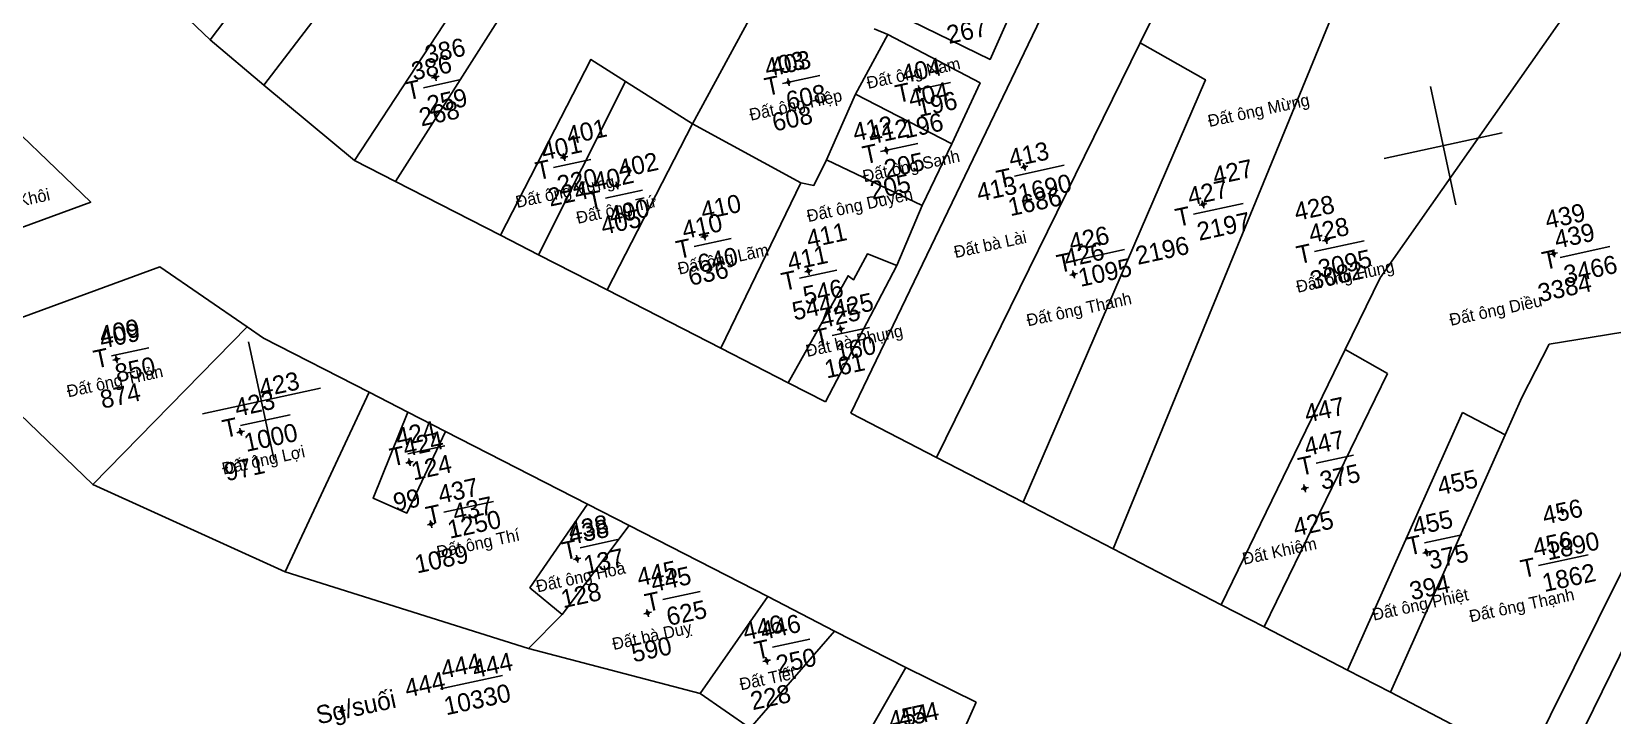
# Model space of a CAD drawing. Extents: x 537054 to 538409, y 1836408 to 1837892.
# Drawn here: x 537898.9 to 538160.4, y 1837138.3 to 1837251.3 of the extents above; entities that cross this region are included whole.
import ezdxf

# ---------------------------------------------------------------- set-up
doc = ezdxf.new("R2010")
doc.units = 0
for name, color, linetype in [('Level 11', 7, 'Continuous'), ('Level 15', 7, 'Continuous'), ('Level 2', 7, 'Continuous'), ('Level 22', 7, 'Continuous'), ('Level 45', 7, 'Continuous'), ('Level 56', 7, 'Continuous'), ('Level 63', 7, 'Continuous')]:
    doc.layers.add(name, color=color, linetype=linetype)

msp = doc.modelspace()

# ---------------------------------------------------------------- linework, layer by layer
at = {"layer": 'Level 11'}
for p, q in [((537965.61, 1837244.1), (537965.37, 1837243.73)), ((537965.55, 1837244.4), (537965.61, 1837244.1)), ((537965.98, 1837243.86), (537965.61, 1837244.1)), ((537966.29, 1837243.93), (537965.98, 1837243.86)), ((537965.37, 1837243.73), (537965.06, 1837243.66)), ((537965.37, 1837243.73), (537965.74, 1837243.49)), ((537965.74, 1837243.49), (537965.98, 1837243.86)), ((537965.74, 1837243.49), (537965.81, 1837243.19)), ((538023.8, 1837242.88), (538023.5, 1837242.81)), ((538024.04, 1837243.25), (538023.8, 1837242.88)), ((538023.8, 1837242.88), (538024.17, 1837242.64)), ((538023.97, 1837243.55), (538024.04, 1837243.25)), ((538024.4, 1837243.01), (538024.04, 1837243.25)), ((538024.17, 1837242.64), (538024.4, 1837243.01)), ((538024.17, 1837242.64), (538024.23, 1837242.34)), ((538024.71, 1837243.08), (538024.4, 1837243.01)), ((538045.42, 1837241.71), (538045.11, 1837241.64)), ((538045.66, 1837242.07), (538045.42, 1837241.71)), ((538045.42, 1837241.71), (538045.79, 1837241.47)), ((538045.59, 1837242.39), (538045.66, 1837242.07)), ((538046.03, 1837241.84), (538045.66, 1837242.07)), ((538045.79, 1837241.47), (538046.03, 1837241.84)), ((538045.79, 1837241.47), (538045.86, 1837241.16)), ((538046.34, 1837241.9), (538046.03, 1837241.84)), ((537986.91, 1837230.84), (537986.67, 1837230.47)), ((537986.84, 1837231.16), (537986.91, 1837230.84)), ((537987.28, 1837230.61), (537986.91, 1837230.84)), ((538040, 1837231.6), (538039.7, 1837231.54)), ((538040.24, 1837231.97), (538040, 1837231.6)), ((538040, 1837231.6), (538040.37, 1837231.37)), ((538040.17, 1837232.28), (538040.24, 1837231.97)), ((538040.61, 1837231.74), (538040.24, 1837231.97)), ((538040.37, 1837231.37), (538040.61, 1837231.74)), ((538040.37, 1837231.37), (538040.44, 1837231.06)), ((538040.91, 1837231.8), (538040.61, 1837231.74)), ((537986.67, 1837230.47), (537986.36, 1837230.41)), ((537986.67, 1837230.47), (537987.04, 1837230.24)), ((537987.04, 1837230.24), (537987.28, 1837230.61)), ((537987.04, 1837230.24), (537987.11, 1837229.92)), ((537987.59, 1837230.67), (537987.28, 1837230.61)), ((538062.81, 1837228.88), (538062.51, 1837228.81)), ((538063.05, 1837229.25), (538062.81, 1837228.88)), ((538062.81, 1837228.88), (538063.18, 1837228.64)), ((538062.98, 1837229.55), (538063.05, 1837229.25)), ((538063.42, 1837229.01), (538063.05, 1837229.25)), ((538063.18, 1837228.64), (538063.42, 1837229.01)), ((538063.18, 1837228.64), (538063.25, 1837228.34)), ((538063.72, 1837229.07), (538063.42, 1837229.01)), ((537995.44, 1837225.79), (537995.12, 1837225.72)), ((537995.67, 1837226.16), (537995.44, 1837225.79)), ((537995.44, 1837225.79), (537995.8, 1837225.55)), ((537995.61, 1837226.46), (537995.67, 1837226.16)), ((537996.04, 1837225.92), (537995.67, 1837226.16)), ((537995.8, 1837225.55), (537996.04, 1837225.92)), ((537996.36, 1837225.99), (537996.04, 1837225.92)), ((537995.8, 1837225.55), (537995.87, 1837225.25)), ((538092.59, 1837223.04), (538092.36, 1837222.67)), ((538092.53, 1837223.34), (538092.59, 1837223.04)), ((538092.96, 1837222.8), (538092.59, 1837223.04)), ((538092.36, 1837222.67), (538092.04, 1837222.6)), ((538092.36, 1837222.67), (538092.73, 1837222.43)), ((538092.73, 1837222.43), (538092.96, 1837222.8)), ((538092.73, 1837222.43), (538092.79, 1837222.13)), ((538093.28, 1837222.87), (538092.96, 1837222.8)), ((538010.12, 1837217.75), (538009.89, 1837217.38)), ((538010.06, 1837218.06), (538010.12, 1837217.75)), ((538010.49, 1837217.51), (538010.12, 1837217.75)), ((538009.89, 1837217.38), (538009.58, 1837217.31)), ((538009.89, 1837217.38), (538010.25, 1837217.14)), ((538010.25, 1837217.14), (538010.49, 1837217.51)), ((538010.25, 1837217.14), (538010.32, 1837216.83)), ((538010.8, 1837217.58), (538010.49, 1837217.51)), ((538112.76, 1837216.78), (538112.45, 1837216.71)), ((538113, 1837217.14), (538112.76, 1837216.78)), ((538112.76, 1837216.78), (538113.13, 1837216.54)), ((538112.93, 1837217.46), (538113, 1837217.14)), ((538113.37, 1837216.91), (538113, 1837217.14)), ((538113.13, 1837216.54), (538113.37, 1837216.91)), ((538113.13, 1837216.54), (538113.2, 1837216.22)), ((538113.68, 1837216.97), (538113.37, 1837216.91)), ((538150.55, 1837215.21), (538150.62, 1837214.9)), ((538150.38, 1837214.53), (538150.07, 1837214.47)), ((538150.62, 1837214.9), (538150.38, 1837214.53)), ((538150.38, 1837214.53), (538150.75, 1837214.3)), ((538150.99, 1837214.66), (538150.62, 1837214.9)), ((538150.75, 1837214.3), (538150.99, 1837214.66)), ((538150.75, 1837214.3), (538150.81, 1837213.99)), ((538151.3, 1837214.73), (538150.99, 1837214.66)), ((538027.09, 1837211.65), (538026.78, 1837211.58)), ((538027.33, 1837212.02), (538027.09, 1837211.65)), ((538027.09, 1837211.65), (538027.46, 1837211.41)), ((538027.26, 1837212.32), (538027.33, 1837212.02)), ((538027.7, 1837211.78), (538027.33, 1837212.02)), ((538027.46, 1837211.41), (538027.7, 1837211.78)), ((538027.46, 1837211.41), (538027.53, 1837211.11)), ((538028.01, 1837211.85), (538027.7, 1837211.78)), ((538070.98, 1837211.11), (538070.66, 1837211.04)), ((538071.21, 1837211.48), (538070.98, 1837211.11)), ((538070.98, 1837211.11), (538071.34, 1837210.87)), ((538071.15, 1837211.79), (538071.21, 1837211.48)), ((538071.58, 1837211.24), (538071.21, 1837211.48)), ((538071.34, 1837210.87), (538071.58, 1837211.24)), ((538071.34, 1837210.87), (538071.41, 1837210.56)), ((538071.89, 1837211.31), (538071.58, 1837211.24)), ((538032.45, 1837202.06), (538032.15, 1837201.99)), ((538032.69, 1837202.42), (538032.45, 1837202.06)), ((538032.45, 1837202.06), (538032.82, 1837201.82)), ((538032.62, 1837202.74), (538032.69, 1837202.42)), ((538033.05, 1837202.19), (538032.69, 1837202.42)), ((538032.82, 1837201.82), (538033.05, 1837202.19)), ((538033.36, 1837202.25), (538033.05, 1837202.19)), ((538032.82, 1837201.82), (538032.88, 1837201.5)), ((537912.63, 1837197.05), (537912.32, 1837196.98)), ((537912.86, 1837197.42), (537912.63, 1837197.05)), ((537912.63, 1837197.05), (537913, 1837196.81)), ((537912.8, 1837197.72), (537912.86, 1837197.42)), ((537913.23, 1837197.18), (537912.86, 1837197.42)), ((537913, 1837196.81), (537913.23, 1837197.18)), ((537913.54, 1837197.24), (537913.23, 1837197.18)), ((537913, 1837196.81), (537913.06, 1837196.51)), ((537933.17, 1837185.06), (537932.86, 1837184.99)), ((537933.41, 1837185.43), (537933.17, 1837185.06)), ((537933.17, 1837185.06), (537933.54, 1837184.82)), ((537933.34, 1837185.74), (537933.41, 1837185.43)), ((537933.77, 1837185.19), (537933.41, 1837185.43)), ((537933.54, 1837184.82), (537933.77, 1837185.19)), ((537933.54, 1837184.82), (537933.6, 1837184.51)), ((537934.09, 1837185.26), (537933.77, 1837185.19)), ((537961.09, 1837180.05), (537960.78, 1837179.98)), ((537961.33, 1837180.42), (537961.09, 1837180.05)), ((537961.09, 1837180.05), (537961.46, 1837179.81)), ((537961.27, 1837180.72), (537961.33, 1837180.42)), ((537961.7, 1837180.18), (537961.33, 1837180.42)), ((537961.46, 1837179.81), (537961.7, 1837180.18)), ((537961.46, 1837179.81), (537961.53, 1837179.51)), ((537962.01, 1837180.25), (537961.7, 1837180.18)), ((538109.43, 1837176.09), (538109.19, 1837175.72)), ((538109.36, 1837176.4), (538109.43, 1837176.09)), ((538109.8, 1837175.85), (538109.43, 1837176.09)), ((538110.1, 1837175.91), (538109.8, 1837175.85)), ((538109.19, 1837175.72), (538108.89, 1837175.65)), ((538109.19, 1837175.72), (538109.56, 1837175.48)), ((538109.56, 1837175.48), (538109.8, 1837175.85)), ((538109.56, 1837175.48), (538109.63, 1837175.17)), ((538151.78, 1837171.98), (538151.48, 1837171.92)), ((538152.02, 1837172.35), (538151.78, 1837171.98)), ((538151.78, 1837171.98), (538152.15, 1837171.74)), ((538151.95, 1837172.66), (538152.02, 1837172.35)), ((538152.39, 1837172.11), (538152.02, 1837172.35)), ((538152.15, 1837171.74), (538152.39, 1837172.11)), ((538152.15, 1837171.74), (538152.22, 1837171.43)), ((538152.69, 1837172.18), (538152.39, 1837172.11)), ((537964.67, 1837169.81), (537964.36, 1837169.74)), ((537964.91, 1837170.17), (537964.67, 1837169.81)), ((537964.67, 1837169.81), (537965.04, 1837169.57)), ((537964.84, 1837170.49), (537964.91, 1837170.17)), ((537965.27, 1837169.94), (537964.91, 1837170.17)), ((537965.04, 1837169.57), (537965.27, 1837169.94)), ((537965.04, 1837169.57), (537965.1, 1837169.25)), ((537965.58, 1837170), (537965.27, 1837169.94)), ((538129.57, 1837165.51), (538129.33, 1837165.14)), ((538129.5, 1837165.81), (538129.57, 1837165.51)), ((538129.94, 1837165.27), (538129.57, 1837165.51)), ((537988.83, 1837164.07), (537988.52, 1837164)), ((537989.07, 1837164.43), (537988.83, 1837164.07)), ((537988.83, 1837164.07), (537989.2, 1837163.83)), ((537989.01, 1837164.74), (537989.07, 1837164.43)), ((537989.44, 1837164.2), (537989.07, 1837164.43)), ((537989.2, 1837163.83), (537989.44, 1837164.2)), ((537989.2, 1837163.83), (537989.27, 1837163.53)), ((537989.75, 1837164.26), (537989.44, 1837164.2)), ((538129.33, 1837165.14), (538129.02, 1837165.07)), ((538129.33, 1837165.14), (538129.7, 1837164.9)), ((538129.7, 1837164.9), (538129.94, 1837165.27)), ((538129.7, 1837164.9), (538129.76, 1837164.6)), ((538130.25, 1837165.34), (538129.94, 1837165.27)), ((538000.5, 1837155.11), (538000.19, 1837155.04)), ((538000.73, 1837155.47), (538000.5, 1837155.11)), ((538000.5, 1837155.11), (538000.87, 1837154.87)), ((538000.67, 1837155.78), (538000.73, 1837155.47)), ((538001.1, 1837155.24), (538000.73, 1837155.47)), ((538000.87, 1837154.87), (538001.1, 1837155.24)), ((538001.41, 1837155.3), (538001.1, 1837155.24)), ((538000.87, 1837154.87), (538000.93, 1837154.56)), ((538020.2, 1837147.21), (538019.88, 1837147.15)), ((538020.43, 1837147.58), (538020.2, 1837147.21)), ((538020.2, 1837147.21), (538020.56, 1837146.98)), ((538020.37, 1837147.9), (538020.43, 1837147.58)), ((538020.8, 1837147.35), (538020.43, 1837147.58)), ((538020.56, 1837146.98), (538020.8, 1837147.35)), ((538021.11, 1837147.41), (538020.8, 1837147.35)), ((538020.56, 1837146.98), (538020.63, 1837146.66)), ((537950.02, 1837139.58), (537950.08, 1837139.27)), ((537949.85, 1837138.9), (537949.53, 1837138.83)), ((537950.08, 1837139.27), (537949.85, 1837138.9)), ((537949.85, 1837138.9), (537950.21, 1837138.66)), ((537950.45, 1837139.03), (537950.08, 1837139.27)), ((537950.21, 1837138.66), (537950.45, 1837139.03)), ((537950.21, 1837138.66), (537950.28, 1837138.35)), ((537950.76, 1837139.1), (537950.45, 1837139.03))]:
    msp.add_line(p, q, dxfattribs=at)
for centre in [(537965.68, 1837243.79), (538024.1, 1837242.94), (538045.73, 1837241.77), (538040.31, 1837231.67), (537986.97, 1837230.54), (538063.11, 1837228.94), (537995.74, 1837225.85), (538092.66, 1837222.74), (538010.19, 1837217.44), (538113.06, 1837216.84), (538150.68, 1837214.6), (538027.4, 1837211.72), (538071.28, 1837211.17), (538032.75, 1837202.12), (537912.93, 1837197.11), (537933.47, 1837185.13), (537961.4, 1837180.12), (538109.5, 1837175.78), (538152.09, 1837172.05), (537964.97, 1837169.87), (537989.14, 1837164.13), (538129.63, 1837165.2), (538000.8, 1837155.17), (538020.5, 1837147.28), (537950.15, 1837138.97)]:
    msp.add_circle(centre, 0.075, dxfattribs=at)
at = {"layer": 'Level 15'}
for p, q in [((538023.12, 1837242.74), (538029.28, 1837244.07)), ((537963.71, 1837242.04), (537969.87, 1837243.37)), ((538044.76, 1837241.57), (538050.91, 1837242.9)), ((538039.34, 1837231.46), (538045.5, 1837232.79)), ((537985.24, 1837228.82), (537991.39, 1837230.15)), ((538061.5, 1837227.43), (538069.72, 1837229.2)), ((537993.81, 1837223.78), (537999.97, 1837225.11)), ((538091.09, 1837221.11), (538099.3, 1837222.88)), ((538008.48, 1837215.79), (538014.64, 1837217.12)), ((538071.46, 1837213.48), (538079.67, 1837215.26)), ((538111.13, 1837214.94), (538119.34, 1837216.71)), ((538151.77, 1837213.98), (538159.98, 1837215.76)), ((538025.92, 1837210.52), (538032.07, 1837211.85)), ((538031.32, 1837201.08), (538037.48, 1837202.41)), ((537912.11, 1837197.68), (537918.27, 1837199.01)), ((537933.45, 1837186.2), (537941.66, 1837187.97)), ((537961.11, 1837181.49), (537967.27, 1837182.82)), ((538111.42, 1837179.93), (538117.57, 1837181.26)), ((537967.1, 1837171.84), (537975.32, 1837173.61)), ((538129.33, 1837166.76), (538135.49, 1837168.08)), ((537989.64, 1837165.98), (537995.8, 1837167.31)), ((538148.2, 1837163.03), (538156.41, 1837164.81)), ((538003.33, 1837157.43), (538009.49, 1837158.76)), ((538021.45, 1837149.52), (538027.61, 1837150.85)), ((537966.52, 1837142.64), (537976.78, 1837144.86))]:
    msp.add_line(p, q, dxfattribs=at)
at = {"layer": 'Level 22'}
for points in [[(537937.97, 1837304.1), (537966.88, 1837281.09), (537937.33, 1837242.44)], [(537930.32, 1837289.78), (537947.9, 1837275.62), (537928.4, 1837249.94)], [(538077.04, 1837276.87), (538034.42, 1837188.23)], [(538077.8, 1837165.8), (538122.88, 1837275.52)], [(538082.28, 1837249.44), (538095.91, 1837277.17)], [(537912.3, 1837265.32), (537928.4, 1837249.94)], [(537972.69, 1837261.16), (537952.3, 1837230.02)], [(537959.11, 1837226.54), (537978.28, 1837256.75), (537972.69, 1837261.16)], [(538021.41, 1837260.35), (538008.21, 1837236.08)], [(538042.16, 1837254.15), (538057.45, 1837246.7), (538064.05, 1837261.51)], [(538155.37, 1837258.18), (538121.99, 1837210.6), (538116.21, 1837198.72)], [(538038.29, 1837251.79), (538040.51, 1837250.82)], [(537928.4, 1837249.94), (537937.33, 1837242.44)], [(538040.51, 1837250.82), (538035.2, 1837240.96)], [(538051.1, 1837232.77), (538055.8, 1837242.83), (538040.51, 1837250.82)], [(538048.6, 1837180.9), (538082.28, 1837249.44)], [(538062.9, 1837173.5), (538093.08, 1837243.34), (538082.28, 1837249.44)], [(537997.14, 1837243.04), (537991.41, 1837246.72), (537976.46, 1837217.64)], [(537937.33, 1837242.44), (537952.3, 1837230.02)], [(537982.76, 1837214.42), (537997.14, 1837243.04)], [(537997.14, 1837243.04), (538008.21, 1837236.08)], [(537882.75, 1837213.65), (537908.66, 1837223.13), (537890.02, 1837240.96)], [(538035.2, 1837240.96), (538030.41, 1837230.1)], [(538051.1, 1837232.77), (538035.2, 1837240.96)], [(538008.21, 1837236.08), (537994.08, 1837208.62)], [(538008.21, 1837236.08), (538026.13, 1837226.31)], [(538046.22, 1837222.56), (538051.1, 1837232.77)], [(537952.3, 1837230.02), (537959.11, 1837226.54)], [(538030.41, 1837230.1), (538028.3, 1837225.89), (538026.13, 1837226.31)], [(538046.22, 1837222.56), (538030.41, 1837230.1)], [(537959.11, 1837226.54), (537976.46, 1837217.64)], [(538026.13, 1837226.31), (538012.89, 1837198.98)], [(538042.04, 1837212.61), (538046.22, 1837222.56)], [(537976.46, 1837217.64), (537982.76, 1837214.42)], [(537982.76, 1837214.42), (537994.08, 1837208.62)], [(538042.04, 1837212.61), (538037.16, 1837214.56), (538034.88, 1837210.28), (538033.95, 1837210.95), (538024.04, 1837193.26)], [(538030.21, 1837190.1), (538042.04, 1837212.61)], [(537885.05, 1837199.58), (537920.07, 1837212.39), (537934.54, 1837202.5)], [(537994.08, 1837208.62), (538012.89, 1837198.98)], [(537909, 1837176.44), (537934.54, 1837202.5)], [(537954.74, 1837191.69), (537937.25, 1837200.64), (537934.54, 1837202.5)], [(538169.23, 1837202.76), (538149.94, 1837199.61), (538145.44, 1837190.8), (538142.68, 1837184.61)], [(538012.89, 1837198.98), (538024.04, 1837193.26)], [(538116.21, 1837198.72), (538095.69, 1837156.55)], [(538123.18, 1837194.76), (538116.21, 1837198.72)], [(538123.18, 1837194.76), (538102.79, 1837152.87)], [(537940.82, 1837161.96), (537954.74, 1837191.69)], [(537954.74, 1837191.69), (537961.13, 1837188.41)], [(538024.04, 1837193.26), (538030.21, 1837190.1)], [(538146.17, 1837130.29), (538177.78, 1837193.9)], [(537895.42, 1837189.57), (537909, 1837176.44)], [(537967.38, 1837185.2), (537960.96, 1837171.69), (537955.37, 1837174.16), (537961.13, 1837188.41)], [(537961.13, 1837188.41), (537967.38, 1837185.2)], [(538034.42, 1837188.23), (538048.6, 1837180.9)], [(538135.59, 1837188.34), (538116.57, 1837145.75)], [(538135.59, 1837188.34), (538142.68, 1837184.61)], [(538151.53, 1837127.6), (538178.71, 1837182.98), (538185.95, 1837186.44)], [(537967.38, 1837185.2), (537990.86, 1837173.18)], [(538142.68, 1837184.61), (538123.69, 1837142.07)], [(538048.6, 1837180.9), (538062.9, 1837173.5)], [(537909, 1837176.44), (537940.82, 1837161.96)], [(538062.9, 1837173.5), (538077.8, 1837165.8)], [(537986.67, 1837154.94), (537981.32, 1837159.35), (537990.86, 1837173.18)], [(537990.86, 1837173.18), (537997.73, 1837169.66)], [(537986.67, 1837154.94), (537997.73, 1837169.66)], [(537997.73, 1837169.66), (538020.66, 1837157.89)], [(538077.8, 1837165.8), (538095.69, 1837156.55)], [(537981.08, 1837149.33), (537940.82, 1837161.96)], [(538009.46, 1837141.89), (538020.66, 1837157.89)], [(538020.66, 1837157.89), (538031.73, 1837152.2)], [(538095.69, 1837156.55), (538102.79, 1837152.87)], [(537981.08, 1837149.33), (537986.67, 1837154.94)], [(538102.79, 1837152.87), (538116.57, 1837145.75)], [(538031.73, 1837152.2), (538017.75, 1837136.11), (538009.46, 1837141.89)], [(538031.73, 1837152.2), (538043.51, 1837146.14)], [(538009.46, 1837141.89), (537981.08, 1837149.33)], [(538043.51, 1837146.14), (538036.13, 1837133.28), (538049.06, 1837126.83)], [(538043.51, 1837146.14), (538055.15, 1837140.42)], [(538116.57, 1837145.75), (538123.69, 1837142.07)], [(538123.69, 1837142.07), (538146.17, 1837130.29)], [(538049.06, 1837126.83), (538055.15, 1837140.42)]]:
    msp.add_lwpolyline(points, dxfattribs=at)
at = {"layer": 'Level 63'}
for p, q in [((538134.51, 1837222.67), (538130.29, 1837242.22)), ((538122.62, 1837230.33), (538142.17, 1837234.55)), ((537939.01, 1837180.46), (537934.79, 1837200.01)), ((537927.13, 1837188.13), (537946.68, 1837192.35))]:
    msp.add_line(p, q, dxfattribs=at)

# ---------------------------------------------------------------- texts
at = {"layer": 'Level 15'}
for s, p in [('386', (537962.08, 1837243.22)), ('403', (538021.5, 1837243.93)), ('404', (538043.12, 1837242.75)), ('T', (538020.51, 1837240.64)), ('T', (537961.1, 1837239.94)), ('259', (537964.66, 1837237.64)), ('608', (538024.07, 1837238.34)), ('T', (538042.14, 1837239.47)), ('196', (538045.71, 1837237.17)), ('412', (538037.7, 1837232.64)), ('401', (537983.6, 1837230.01)), ('T', (538036.72, 1837229.36)), ('205', (538040.29, 1837227.06)), ('413', (538060.89, 1837228.83)), ('T', (537982.62, 1837226.73)), ('220', (537986.19, 1837224.43)), ('402', (537992.18, 1837224.96)), ('T', (538058.88, 1837225.33)), ('1690', (538062.45, 1837223.03)), ('427', (538090.48, 1837222.51)), ('T', (537991.2, 1837221.68)), ('400', (537994.76, 1837219.38)), ('410', (538006.84, 1837216.97)), ('T', (538088.47, 1837219.01)), ('2197', (538092.04, 1837216.71)), ('428', (538110.52, 1837216.34)), ('426', (538070.85, 1837214.89)), ('439', (538151.16, 1837215.39)), ('T', (538005.87, 1837213.69)), ('640', (538009.43, 1837211.39)), ('411', (538024.28, 1837211.7)), ('T', (538108.52, 1837212.84)), ('3095', (538112.08, 1837210.54)), ('T', (538149.15, 1837211.88)), ('T', (538068.84, 1837211.38)), ('1095', (538072.4, 1837209.09)), ('3466', (538152.72, 1837209.59)), ('T', (538023.3, 1837208.42)), ('546', (538026.87, 1837206.12)), ('425', (538029.68, 1837202.27)), ('409', (537910.48, 1837198.86)), ('T', (538028.7, 1837198.99)), ('160', (538032.27, 1837196.69)), ('T', (537909.5, 1837195.58)), ('850', (537913.06, 1837193.28)), ('423', (537932.84, 1837187.6)), ('T', (537930.83, 1837184.1)), ('1000', (537934.4, 1837181.8)), ('424', (537959.48, 1837182.67)), ('447', (538109.78, 1837181.11)), ('T', (537958.5, 1837179.39)), ('124', (537962.06, 1837177.09)), ('T', (538108.8, 1837177.83)), ('375', (538112.37, 1837175.53)), ('437', (537966.49, 1837173.24)), ('T', (537964.49, 1837169.74)), ('1250', (537968.05, 1837167.44)), ('438', (537988, 1837167.16)), ('455', (538127.69, 1837167.94)), ('T', (538126.71, 1837164.66)), ('456', (538147.59, 1837164.44)), ('T', (537987.02, 1837163.88)), ('137', (537990.59, 1837161.58)), ('375', (538130.28, 1837162.36)), ('445', (538001.69, 1837158.61)), ('T', (538145.58, 1837160.93)), ('1862', (538149.15, 1837158.63)), ('T', (538000.71, 1837155.33)), ('625', (538004.28, 1837153.03)), ('446', (538019.81, 1837150.7)), ('T', (538018.83, 1837147.42)), ('444', (537966.94, 1837144.27)), ('250', (538022.4, 1837145.12)), ('Sg/suối', (537946.31, 1837136.75)), ('10330', (537967.47, 1837138.25)), ('454', (538041.03, 1837135.88))]:
    msp.add_text(s, height=3, rotation=12.1827, dxfattribs=at).set_placement(p)
at = {"layer": 'Level 2'}
for s, p in [('Đất ông Nam', (538037.27, 1837241.83)), ('Đất ông Hiệp', (538017.86, 1837236.56)), ('Đất ông Mừng', (538093.72, 1837235.52)), ('Đất ông Sanh', (538036.61, 1837226.38)), ('Đất ông Vựng', (537979.2, 1837222.13)), ('Đất ông Khôi', (537886.96, 1837220.19)), ('Đất ông Tứ', (537989.23, 1837219.51)), ('Đất ông Duyên', (538027.37, 1837219.8)), ('Đất bà Lài', (538051.71, 1837213.85)), ('Đất ông Lãm', (538006.02, 1837211.11)), ('Đất ông Hùng', (538108.33, 1837208.11)), ('Đất ông Thanh', (538063.72, 1837202.56)), ('Đất ông Diều', (538133.67, 1837202.65)), ('Đất bà Phụng', (538027.19, 1837197.5)), ('Đất ông Thản', (537904.94, 1837190.82)), ('Đất ông Lợi', (537930.62, 1837178.04)), ('Đất ông Thí', (537966.13, 1837164.25)), ('Đất Khiêm', (538099.43, 1837163.14)), ('Đất ông Hoà', (537982.59, 1837158.57)), ('Đất ông Phiệt', (538120.91, 1837153.9)), ('Đất ông Thạnh', (538136.96, 1837153.62)), ('Đất bà Duỵ', (537995.17, 1837149.04)), ('Đất Tiết', (538016.23, 1837142.38))]:
    msp.add_text(s, height=2, rotation=12.1827, dxfattribs=at).set_placement(p)
at = {"layer": 'Level 45'}
for s, p in [('386', (537964.33, 1837245.98)), ('403', (538020.52, 1837243.82)), ('404', (538044.31, 1837238.71)), ('401', (537987.74, 1837232.61)), ('412', (538035.09, 1837233.12)), ('402', (537996.25, 1837227.08)), ('427', (538094.63, 1837225.92)), ('413', (538055.58, 1837223.16)), ('410', (538009.95, 1837220.15)), ('428', (538108.12, 1837219.98)), ('439', (538149.61, 1837218.64)), ('411', (538027.44, 1837215.47)), ('426', (538070.03, 1837212.27)), ('425', (538031.85, 1837203.84)), ('409', (537910.46, 1837199.55)), ('423', (537936.88, 1837190.8)), ('447', (538109.82, 1837186.62)), ('424', (537960.69, 1837180.98)), ('455', (538131.81, 1837174.61)), ('437', (537968.91, 1837170.18)), ('456', (538149.17, 1837169.76)), ('438', (537988.08, 1837166.43)), ('445', (537999.38, 1837159.56)), ('446', (538016.92, 1837150.61)), ('444', (537972.16, 1837144.38)), ('444', (537960.98, 1837141.19)), ('454', (538042.67, 1837136.23))]:
    msp.add_text(s, height=3, rotation=12.1827, dxfattribs=at).set_placement(p)
at = {"layer": 'Level 56'}
for s, p in [('267', (538050.63, 1837249.26)), ('268', (537963.35, 1837235.62)), ('608', (538021.77, 1837234.77)), ('196', (538043.4, 1837233.6)), ('224', (537984.65, 1837222.36)), ('205', (538037.98, 1837223.5)), ('1686', (538060.79, 1837220.77)), ('405', (537993.41, 1837217.68)), ('2196', (538081.87, 1837212.73)), ('636', (538007.86, 1837209.27)), ('3082', (538110.74, 1837208.67)), ('3384', (538148.44, 1837206.56)), ('544', (538025.07, 1837203.54)), ('161', (538030.42, 1837193.95)), ('874', (537910.6, 1837188.94)), ('971', (537931.14, 1837176.95)), ('99', (537959.07, 1837171.94)), ('425', (538107.96, 1837167.81)), ('1890', (538149.76, 1837163.87)), ('1089', (537962.64, 1837161.7)), ('394', (538127.2, 1837157.27)), ('128', (537986.81, 1837155.96)), ('590', (537998.47, 1837147)), ('228', (538018.17, 1837139.1))]:
    msp.add_text(s, height=3, rotation=12.1827, dxfattribs=at).set_placement(p)

doc.saveas('drawing.dxf')
